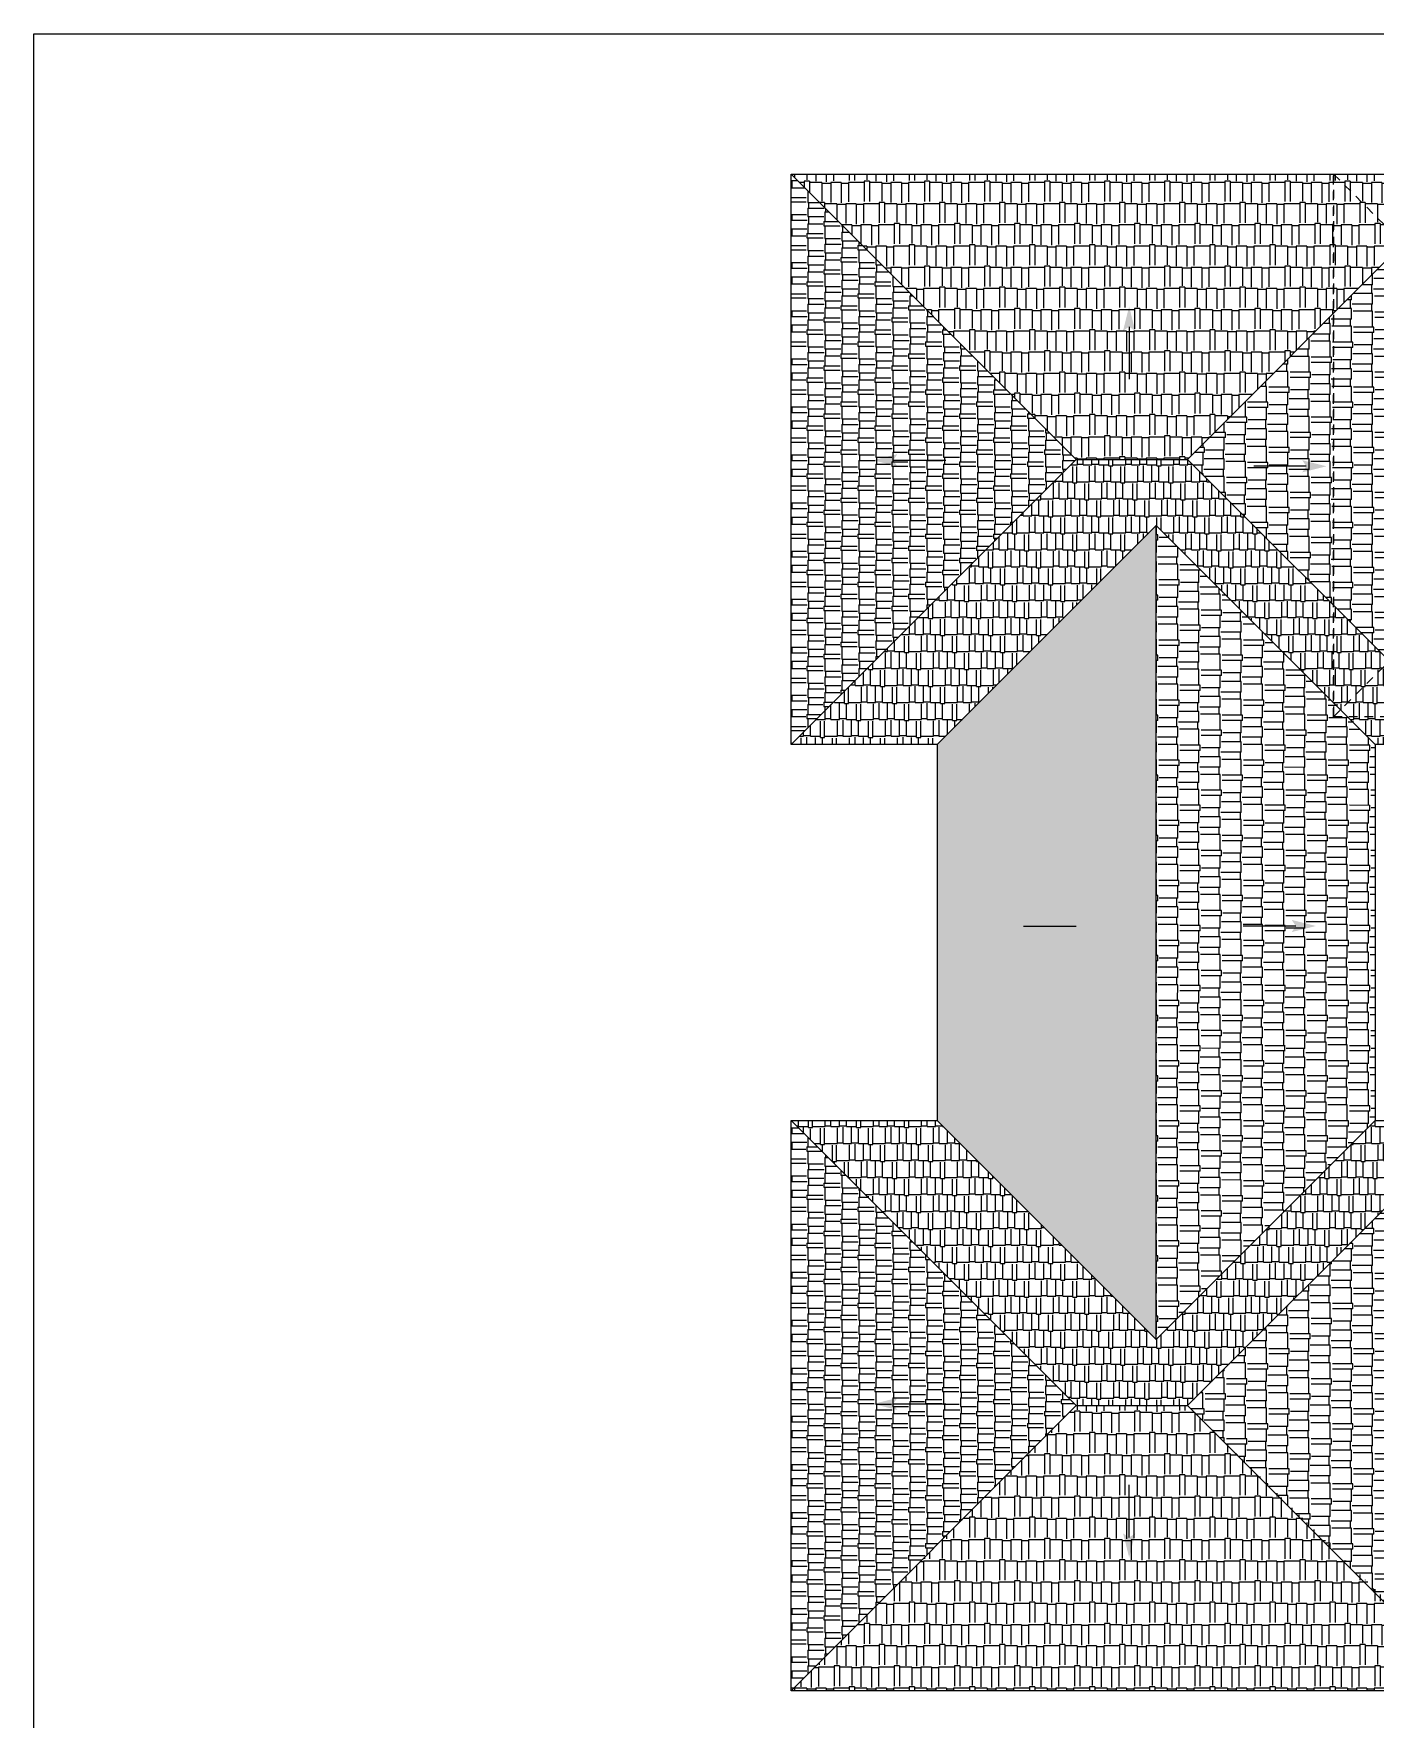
# Model space of a CAD drawing. Header units: metres. Extents: x 14 to 2416, y -346 to 476.
# Drawn here: x 113.19 to 132.48, y -87.38 to -63.15 of the extents above; entities that cross this region are included whole.
import ezdxf

# ---------------------------------------------------------------- set-up
doc = ezdxf.new("R2010")
doc.units = ezdxf.units.M
for name, pattern in [('0', [0]), ('CONTINUA', [0]), ('HIDDEN2', [0.1875, 0.125, -0.0625])]:
    doc.linetypes.add(name, pattern=pattern)
doc.layers.get('0').update_dxf_attribs({"linetype": '0', "lineweight": 20})
doc.layers.get('Defpoints').update_dxf_attribs({"color": 6})
for name, color, linetype, lineweight in [('A-ANNO-TEXT', 20, 'Continuous', 13), ('baños', 251, 'Continuous', 0), ('textos', 7, 'Continuous', 0)]:
    doc.layers.add(name, color=color, linetype=linetype, lineweight=lineweight)
doc.layers.add('Techos 1', color=7, linetype='HIDDEN2', lineweight=9, true_color=0x42391a)
doc.layers.add('Techos 2do', color=7, linetype='CONTINUA', lineweight=5, true_color=0x42391a)
doc.styles.get("Standard").update_dxf_attribs({"font": 'arial.ttf', "height": 0.1875})
pattern_1 = [(0, (1.32934, 235.69313), (0.51816, 0.24384), [0.12192, -0.1016, 0.14224, -0.06096, 0.18288, -0.08128]), (0, (1.45126, 235.7033), (0.51816, 0.24384), [0.1016, -0.38608, 0.08128, -0.12192]), (0, (1.6951, 235.6779), (0.51816, 0.24384), [0.06096, -0.62992]), (90, (1.32934, 235.69313), (-0.17272, 0.24384), [0.23368, -0.74168]), (90, (1.45126, 235.69313), (-0.17272, 0.24384), [0.2286, -0.74676]), (90, (1.55286, 235.69313), (-0.17272, 0.24384), [0.21336, -0.762]), (90, (1.6951, 235.67789), (-0.17272, 0.24384), [0.23368, -0.74168]), (90, (1.75606, 235.67789), (-0.17272, 0.24384), [0.23368, -0.74168]), (90, (1.93894, 235.69313), (-0.17272, 0.24384), [0.22352, -0.75184])]
pattern_2 = [(180, (0.00952, 45.04422), (-0.6477, -0.3048), [0.1524, -0.127, 0.1778, -0.0762, 0.2286, -0.1016]), (180, (-0.14288, 45.03152), (-0.6477, -0.3048), [0.127, -0.4826, 0.1016, -0.1524]), (180, (-0.44768, 45.06327), (-0.6477, -0.3048), [0.0762, -0.7874]), (270, (0.00952, 45.04422), (0.2159, -0.3048), [0.2921, -0.9271]), (270, (-0.14288, 45.04422), (0.2159, -0.3048), [0.28575, -0.93345]), (270, (-0.26988, 45.04422), (0.2159, -0.3048), [0.2667, -0.9525]), (270, (-0.44768, 45.06327), (0.2159, -0.3048), [0.2921, -0.9271]), (270, (-0.52388, 45.06327), (0.2159, -0.3048), [0.2921, -0.9271]), (270, (-0.75248, 45.04422), (0.2159, -0.3048), [0.2794, -0.9398])]
pattern_3 = [(89.9973, (208.9486, 54.50617), (-0.304769, 0.6477146), [0.1524, -0.127, 0.1778, -0.0762, 0.2286, -0.1016]), (89.9973, (208.93592, 54.65857), (-0.304769, 0.6477146), [0.127, -0.4826, 0.1016, -0.1524]), (89.9973, (208.96768, 54.96336), (-0.304769, 0.6477146), [0.0762, -0.7874]), (179.9973, (208.9486, 54.50617), (-0.3048103, -0.2158854), [0.2921, -0.9271]), (179.9973, (208.94862, 54.65857), (-0.3048103, -0.2158854), [0.28575, -0.93345]), (179.9973, (208.94862, 54.78557), (-0.3048103, -0.2158854), [0.2667, -0.9525]), (179.9973, (208.96768, 54.96336), (-0.3048103, -0.2158854), [0.2921, -0.9271]), (179.9973, (208.96768, 55.03956), (-0.3048103, -0.2158854), [0.2921, -0.9271]), (179.9973, (208.94865, 55.26817), (-0.3048103, -0.2158854), [0.2794, -0.9398])]
pattern_4 = [(270, (201.86138, 54.20617), (0.24384, -0.51816), [0.12192, -0.1016, 0.14224, -0.06096, 0.18288, -0.08128]), (270, (201.87154, 54.08425), (0.24384, -0.51816), [0.1016, -0.38608, 0.08128, -0.12192]), (270, (201.84614, 53.8404), (0.24384, -0.51816), [0.06096, -0.62992]), (0, (201.86138, 54.20617), (0.24384, 0.17272), [0.23368, -0.74168]), (0, (201.86138, 54.08425), (0.24384, 0.17272), [0.2286, -0.74676]), (0, (201.86138, 53.98265), (0.24384, 0.17272), [0.21336, -0.762]), (0, (201.84614, 53.8404), (0.24384, 0.17272), [0.23368, -0.74168]), (0, (201.84614, 53.77945), (0.24384, 0.17272), [0.23368, -0.74168]), (0, (201.86138, 53.59657), (0.24384, 0.17272), [0.22352, -0.75184])]

# ---------------------------------------------------------------- blocks, each defined once
blk = doc.blocks.new('PL BASE 2N NASAS 09')
at = {"layer": 'Techos 1', "linetype": 'ByBlock'}
for p, q in [((149.648, -12.512), (149.648, -4.312)), ((149.648, -4.312), (159.448, -4.312)), ((149.648, -4.312), (153.748, -8.412)), ((158.348, -5.412), (155.348, -8.412)), ((149.648, -12.512), (153.748, -8.412)), ((153.748, -8.412), (155.348, -8.412)), ((159.448, -12.512), (155.348, -8.412)), ((151.748, -12.512), (154.898, -9.362)), ((154.898, -21.062), (154.898, -9.362)), ((158.048, -12.512), (154.898, -9.362)), ((151.748, -12.512), (149.648, -12.512)), ((151.748, -12.512), (151.748, -17.912)), ((159.448, -12.512), (158.048, -12.512)), ((158.048, -12.512), (158.048, -17.912)), ((149.648, -26.112), (149.648, -17.912)), ((149.648, -17.912), (151.748, -17.912)), ((149.648, -17.912), (153.748, -22.012)), ((151.748, -17.912), (154.898, -21.062)), ((158.048, -17.912), (154.898, -21.062)), ((159.448, -17.912), (155.348, -22.012)), ((158.048, -17.912), (159.448, -17.912)), ((153.748, -22.012), (149.648, -26.112)), ((153.748, -22.012), (155.348, -22.012)), ((155.348, -22.012), (159.448, -26.112)), ((159.448, -26.112), (149.648, -26.112))]:
    blk.add_line(p, q, dxfattribs=at)
at = {"layer": 'Techos 1'}
for p, q in [((157.448, -4.312), (185.498, -4.312)), ((157.448, -4.312), (161.348, -8.212)), ((157.448, -12.112), (157.448, -4.312)), ((157.448, -12.112), (161.348, -8.212)), ((172.194, -12.112), (157.448, -12.112))]:
    blk.add_line(p, q, dxfattribs=at)
at = {"layer": 'baños', "linetype": 'Continuous', "flags": 8}
for tag, p in [('MODELNUMBER', (167.133, -5.631, 0)), ('TRADENAME', (167.133, -5.631, 0)), ('PRODUCT', (167.133, -5.631, 0)), ('MATERIAL', (167.133, -5.631, 0)), ('MODELNUMBER', (168.308, -5.631, 0)), ('TRADENAME', (168.308, -5.631, 0)), ('PRODUCT', (168.308, -5.631, 0)), ('MATERIAL', (168.308, -5.631, 0))]:
    blk.add_attdef(tag, p, '', height=0.0000254, rotation=180.0001, dxfattribs=at)
at = {"layer": 'baños', "linetype": 'Continuous'}
for tag, p, rotation in [('MODELNUMBER', (169.243, -19.706), 180.0001), ('TRADENAME', (169.243, -19.706), 180.0001), ('PRODUCT', (169.243, -19.706), 180.0001), ('MATERIAL', (169.243, -19.706), 180.0001), ('MODELNUMBER', (169.952, -19.706), 179.9999), ('TRADENAME', (169.952, -19.706), 179.9999), ('PRODUCT', (169.952, -19.706), 179.9999), ('MATERIAL', (169.952, -19.706), 179.9999)]:
    blk.add_attdef(tag, p, '', height=0.0000254, rotation=rotation, dxfattribs=at)
blk = doc.blocks.new('za_arrw5')
at = {"lineweight": 13}
for points in [[(-1, 0.25), (0, 0), (-0.833, 0)], [(-1, -0.25), (0, 0), (-0.833, 0)]]:
    blk.add_solid(points, dxfattribs=at)
blk = doc.blocks.new('PL MUEBLES 2N NASAS 09')
at = {"layer": 'Techos 2do'}
h = blk.add_hatch(dxfattribs=at)
h.set_pattern_fill('AR-RSHKE', color=256, scale=0.001, angle=180)
h.set_pattern_definition(pattern_2)
edge = h.paths.add_edge_path()
edge.add_line((199.562, 58.405), (203.662, 54.305))
edge.add_line((203.662, 54.305), (205.262, 54.305))
edge.add_line((205.262, 54.305), (208.262, 57.305))
edge.add_line((208.262, 57.305), (208.262, 57.435))
edge.add_arc((208.332, 57.435), 0.07, 90, 180.0001, ccw=False)
edge.add_line((208.332, 57.505), (208.462, 57.505))
edge.add_line((208.462, 57.505), (209.362, 58.405))
edge.add_line((209.362, 58.405), (199.562, 58.405))
h = blk.add_hatch(dxfattribs=at)
h.set_pattern_fill('AR-RSHKE', color=256, scale=0.0008, angle=270)
h.set_pattern_definition(pattern_4)
h.paths.add_polyline_path([(199.562, 58.405), (203.662, 54.305), (199.562, 50.205)])
h = blk.add_hatch(dxfattribs=at)
h.set_pattern_fill('AR-RSHKE', color=256, scale=0.001, angle=89.9973)
h.set_pattern_definition(pattern_3)
edge = h.paths.add_edge_path()
edge.add_line((208.302, 51.505), (209.362, 51.505))
edge.add_line((209.362, 51.505), (209.362, 50.205))
edge.add_line((209.362, 50.205), (205.262, 54.305))
edge.add_line((205.262, 54.305), (208.262, 57.305))
edge.add_line((208.262, 57.305), (208.262, 54.205))
edge.add_line((208.262, 54.205), (208.262, 51.545))
edge.add_arc((208.302, 51.545), 0.04, 180, 270.0002)
h.paths.add_polyline_path([(208.462, 57.505), (209.362, 58.405), (209.362, 57.505)])
h = blk.add_hatch(dxfattribs=at)
h.set_pattern_fill('AR-RSHKE', color=256, scale=0.0008)
h.set_pattern_definition(pattern_1)
h.paths.add_polyline_path([(199.562, 50.205), (203.662, 54.305), (205.262, 54.305), (209.362, 50.205), (207.962, 50.205), (204.812, 53.355), (201.662, 50.205)])
h = blk.add_hatch(dxfattribs=at)
h.set_pattern_fill('AR-RSHKE', color=256, scale=0.0008, angle=270)
h.set_pattern_definition([(270, (202.91138, 60.9007), (0.24384, -0.51816), [0.12192, -0.1016, 0.14224, -0.06096, 0.18288, -0.08128]), (270, (202.92154, 60.77878), (0.24384, -0.51816), [0.1016, -0.38608, 0.08128, -0.12192]), (270, (202.89614, 60.53494), (0.24384, -0.51816), [0.06096, -0.62992]), (0, (202.91138, 60.9007), (0.24384, 0.17272), [0.23368, -0.74168]), (0, (202.91138, 60.77878), (0.24384, 0.17272), [0.2286, -0.74676]), (0, (202.91138, 60.67718), (0.24384, 0.17272), [0.21336, -0.762]), (0, (202.89614, 60.53494), (0.24384, 0.17272), [0.23368, -0.74168]), (0, (202.89614, 60.47398), (0.24384, 0.17272), [0.23368, -0.74168]), (0, (202.91138, 60.2911), (0.24384, 0.17272), [0.22352, -0.75184])])
h.paths.add_polyline_path([(201.662, 44.805), (204.812, 41.655), (204.812, 53.355), (201.662, 50.205)])
h = blk.add_hatch(dxfattribs=at)
h.set_pattern_fill('AR-RSHKE', color=256, scale=0.001, angle=89.9973)
h.set_pattern_definition([(89.99726, (1.32934, 235.69313), (-0.30476904, 0.64771457), [0.1524, -0.127, 0.1778, -0.0762, 0.2286, -0.1016]), (89.99726, (1.31665, 235.84553), (-0.30476904, 0.64771457), [0.127, -0.4826, 0.1016, -0.1524]), (89.99726, (1.3484, 236.15033), (-0.30476904, 0.64771457), [0.0762, -0.7874]), (179.99726, (1.32934, 235.69313), (-0.30481032, -0.21588543), [0.2921, -0.9271]), (179.99726, (1.32935, 235.84553), (-0.30481032, -0.21588543), [0.28575, -0.93345]), (179.99726, (1.32935, 235.97253), (-0.30481032, -0.21588543), [0.2667, -0.9525]), (179.99726, (1.34841, 236.15033), (-0.30481032, -0.21588543), [0.2921, -0.9271]), (179.99726, (1.34842, 236.22653), (-0.30481032, -0.21588543), [0.2921, -0.9271]), (179.99726, (1.32938, 236.45513), (-0.30481032, -0.21588543), [0.2794, -0.9398])])
h.paths.add_polyline_path([(207.962, 44.805), (204.812, 41.655), (204.812, 53.355), (207.962, 50.205)])
h = blk.add_hatch(dxfattribs=at)
h.set_pattern_fill('AR-RSHKE', color=256, scale=0.0008)
h.set_pattern_definition(pattern_1)
h.paths.add_polyline_path([(199.562, 44.805), (203.662, 40.705), (205.262, 40.705), (209.362, 44.805), (207.962, 44.805), (204.812, 41.655), (201.662, 44.805)])
h = blk.add_hatch(dxfattribs=at)
h.set_pattern_fill('AR-RSHKE', color=256, scale=0.0008, angle=270)
h.set_pattern_definition(pattern_4)
h.paths.add_polyline_path([(199.562, 36.605), (203.662, 40.705), (199.562, 44.805)])
h = blk.add_hatch(dxfattribs=at)
h.set_pattern_fill('AR-RSHKE', color=256, scale=0.001, angle=89.9973)
h.set_pattern_definition(pattern_3)
h.paths.add_polyline_path([(209.362, 42.889), (209.362, 43.516), (209.362, 44.805), (205.262, 40.705), (208.513, 37.454), (209.362, 40.816)])
h.paths.add_polyline_path([(208.516, 37.451), (209.362, 36.605), (209.362, 40.813)])
h = blk.add_hatch(dxfattribs=at)
h.set_pattern_fill('AR-RSHKE', color=256, scale=0.001, angle=180)
h.set_pattern_definition(pattern_2)
h.paths.add_polyline_path([(199.562, 36.605), (203.662, 40.705), (205.262, 40.705), (208.262, 37.766), (208.356, 37.611), (208.526, 37.441), (209.362, 36.605)])
at = {"layer": 'Techos 1'}
blk.add_line((207.362, 58.405), (207.362, 50.605), dxfattribs=at)
at = {"layer": 'textos', "lineweight": 13}
for p, q in [((204.423, 56.211), (204.423, 55.456)), ((201.032, 54.292), (201.787, 54.292)), ((206.969, 54.205), (206.214, 54.205)), ((202.906, 47.598), (203.662, 47.598)), ((206.818, 47.598), (206.062, 47.598)), ((201.032, 40.729), (201.787, 40.729)), ((204.423, 38.81), (204.423, 39.566))]:
    blk.add_line(p, q, dxfattribs=at)
blk.add_blockref('PL BASE 2N NASAS 09', (49.914, 62.717))
at = {"layer": 'textos', "lineweight": 13, "yscale": 0.3491189357928305, "zscale": 0.3491189357928305}
for p, xscale, rotation in [((204.423, 56.502), 0.3491189357928305, 90.00273872662001), ((200.741, 54.292), 0.3491189357928305, 180.00273872662), ((207.26, 54.205), 0.3491189357928305, 0.002738726620007072), ((202.615, 47.598), 0.3491189357928305, 180.00273872662), ((207.109, 47.598), -0.3491189357928305, 179.9972612733706), ((200.741, 40.729), -0.3491189357928305, 359.99726127338), ((204.423, 38.519), -0.3491189357928305, 89.99726127338003)]:
    blk.add_blockref('za_arrw5', p, dxfattribs=dict(at, xscale=xscale, rotation=rotation))
blk = doc.blocks.new('A$C595364de')
blk.add_blockref('PL MUEBLES 2N NASAS 09', (-199.562, -36.605))

msp = doc.modelspace()

# ---------------------------------------------------------------- linework, layer by layer
at = {"layer": 'Defpoints', "lineweight": 13}
msp.add_lwpolyline([(113.19, -63.154), (169.488, -63.154), (169.488, -103.943), (113.19, -103.943)], close=True, dxfattribs=at)

# ---------------------------------------------------------------- block references
at = {"layer": 'A-ANNO-TEXT'}
msp.add_blockref('A$C595364de', (124.077, -86.971), dxfattribs=at)

doc.saveas('drawing.dxf')
